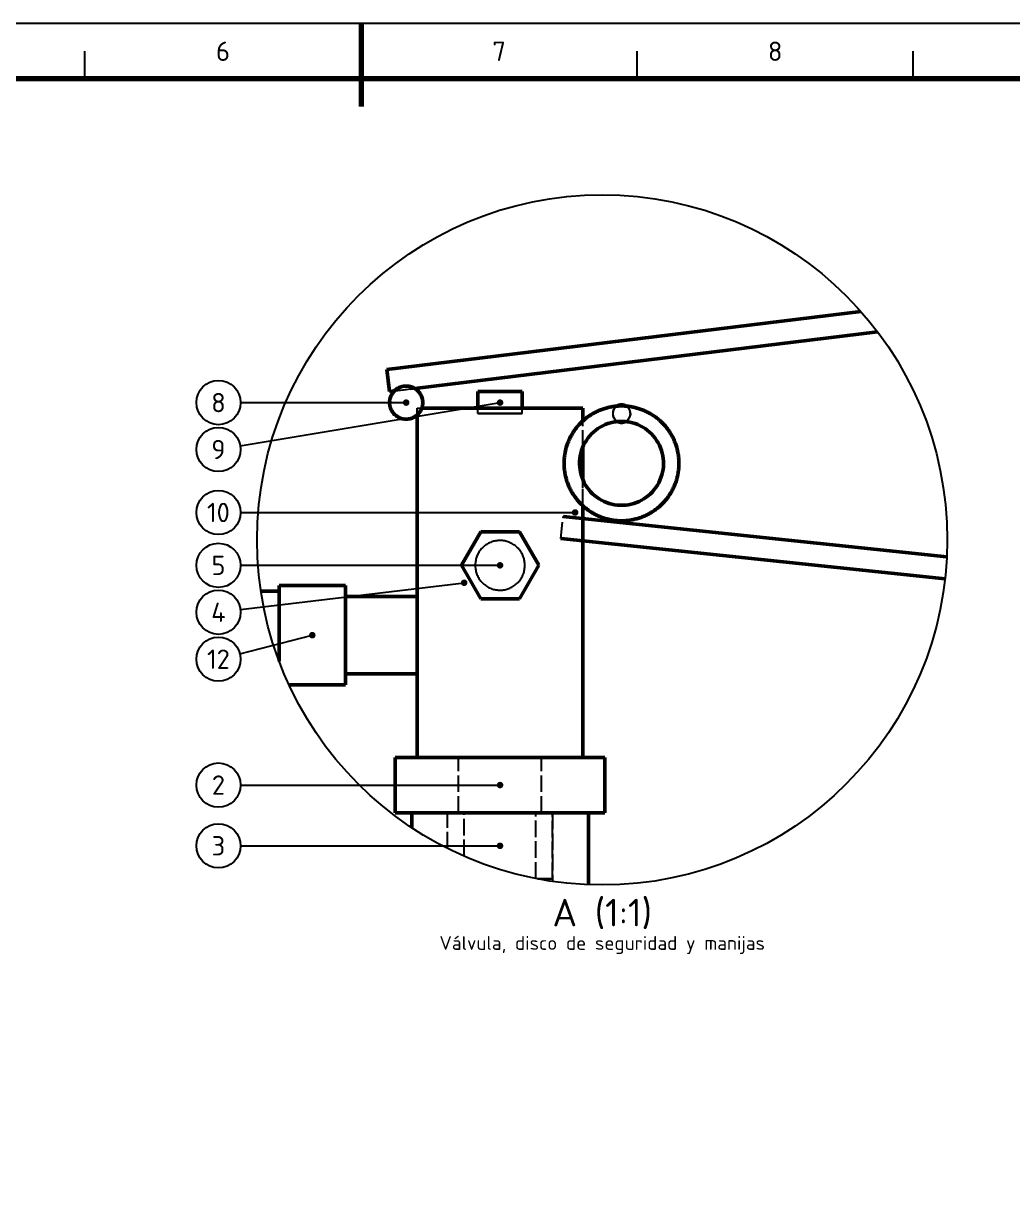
# Model space of a CAD drawing. Header units: millimetres. Extents: x 0 to 594, y 0 to 420.
# Drawn here: x 235.9 to 414.9, y 205.8 to 420 of the extents above; entities that cross this region are included whole.
import ezdxf
from ezdxf.enums import TextEntityAlignment as Align

# ---------------------------------------------------------------- set-up
doc = ezdxf.new("R2010")
doc.units = ezdxf.units.MM
doc.linetypes.add('ISO02-TRAZOS', pattern=[3.75, 3, -0.75])
for name, color, linetype, lineweight in [('01-VISIBLE', 7, 'CONTINUOUS', 50), ('02-OCULTA', 4, 'ISO02-TRAZOS', 25), ('06-TEXTO', 7, 'CONTINUOUS', 25), ('07-RECUADRO', 7, 'CONTINUOUS', 70), ('08-FINA', 5, 'CONTINUOUS', 25)]:
    doc.layers.add(name, color=color, linetype=linetype, lineweight=lineweight)
doc.styles.add('ISO3098', font='isocpeur.ttf')

msp = doc.modelspace()

# ---------------------------------------------------------------- hatches: boundary and pattern name
at = {"layer": '08-FINA'}
h = msp.add_hatch(color=7, dxfattribs=at)
h.dxf.hatch_style = 1
edge = h.paths.add_edge_path()
edge.add_arc((305.167, 351.366), 0.6, 0, 360)
h = msp.add_hatch(color=7, dxfattribs=at)
h.dxf.hatch_style = 1
edge = h.paths.add_edge_path()
edge.add_arc((322.167, 351.366), 0.6, 0, 360)
h = msp.add_hatch(color=7, dxfattribs=at)
h.dxf.hatch_style = 1
edge = h.paths.add_edge_path()
edge.add_arc((335.767, 331.466), 0.6, 0, 360)
h = msp.add_hatch(color=7, dxfattribs=at)
h.dxf.hatch_style = 1
edge = h.paths.add_edge_path()
edge.add_arc((322.167, 321.896), 0.6, 0, 360)
h = msp.add_hatch(color=7, dxfattribs=at)
h.dxf.hatch_style = 1
edge = h.paths.add_edge_path()
edge.add_arc((315.667, 318.733), 0.6, 0, 360)
h = msp.add_hatch(color=7, dxfattribs=at)
h.dxf.hatch_style = 1
edge = h.paths.add_edge_path()
edge.add_arc((288.167, 309.243), 0.6, 0, 360)
h = msp.add_hatch(color=7, dxfattribs=at)
h.dxf.hatch_style = 1
edge = h.paths.add_edge_path()
edge.add_arc((322.167, 282.1), 0.6, 0, 360)
h = msp.add_hatch(color=7, dxfattribs=at)
h.dxf.hatch_style = 1
edge = h.paths.add_edge_path()
edge.add_arc((322.167, 271.1), 0.6, 0, 360)

# ---------------------------------------------------------------- linework, layer by layer
at = {"layer": '01-VISIBLE'}
for points in [[(301.679, 357.336), (387.505, 367.874)], [(306.73, 353.926), (390.501, 364.212)], [(302.167, 353.366), (301.679, 357.336)], [(308.167, 351.366), (308.16, 351.566), (308.14, 351.766), (308.107, 351.964), (308.06, 352.159), (308.001, 352.35), (307.929, 352.537), (307.844, 352.719), (307.748, 352.895), (307.64, 353.064), (307.521, 353.225), (307.392, 353.378), (307.252, 353.523), (307.104, 353.657), (306.946, 353.781), (306.781, 353.895), (306.608, 353.997), (306.429, 354.087), (306.245, 354.166), (306.055, 354.231), (305.862, 354.284), (305.666, 354.324), (305.467, 354.351), (305.267, 354.364), (305.066, 354.364), (304.866, 354.351), (304.668, 354.324), (304.471, 354.284), (304.278, 354.231), (304.088, 354.166), (303.904, 354.087), (303.725, 353.997), (303.552, 353.895), (303.387, 353.781), (303.23, 353.657), (303.081, 353.523), (302.942, 353.378), (302.812, 353.225), (302.693, 353.064), (302.585, 352.895), (302.489, 352.719), (302.405, 352.537), (302.333, 352.35), (302.273, 352.159), (302.227, 351.964), (302.193, 351.766), (302.173, 351.566), (302.167, 351.366), (302.173, 351.166), (302.193, 350.966), (302.227, 350.769), (302.273, 350.574), (302.333, 350.382), (302.405, 350.195), (302.489, 350.013), (302.585, 349.837), (302.693, 349.668), (302.812, 349.507), (302.942, 349.354), (303.081, 349.21), (303.23, 349.075), (303.387, 348.951), (303.552, 348.837), (303.725, 348.735), (303.904, 348.645), (304.088, 348.567), (304.278, 348.501), (304.471, 348.448), (304.668, 348.408), (304.866, 348.381), (305.066, 348.368), (305.267, 348.368), (305.467, 348.381), (305.666, 348.408), (305.862, 348.448), (306.055, 348.501), (306.245, 348.567), (306.429, 348.645), (306.608, 348.735), (306.781, 348.837), (306.946, 348.951), (307.104, 349.075), (307.252, 349.21), (307.392, 349.354), (307.521, 349.507), (307.64, 349.668), (307.748, 349.837), (307.844, 350.013), (307.929, 350.195), (308.001, 350.382), (308.06, 350.574), (308.107, 350.769), (308.14, 350.966), (308.16, 351.166), (308.167, 351.366)], [(302.167, 353.366), (303.03, 353.472)], [(318.167, 353.366), (318.667, 353.366), (319.167, 353.366), (319.667, 353.366), (320.167, 353.366), (320.667, 353.366), (321.167, 353.366), (321.667, 353.366), (322.167, 353.366), (322.667, 353.366), (323.167, 353.366), (323.667, 353.366), (324.167, 353.366), (324.667, 353.366), (325.167, 353.366), (325.667, 353.366), (326.167, 353.366)], [(318.167, 350.366), (318.167, 353.366)], [(326.167, 350.366), (326.167, 353.366)], [(307.995, 350.366), (308.524, 350.366), (309.052, 350.366), (309.581, 350.366), (310.109, 350.366), (310.638, 350.366), (311.167, 350.366)], [(311.167, 350.366), (333.167, 350.366)], [(337.167, 350.366), (336.595, 350.366), (336.024, 350.366), (335.452, 350.366), (334.881, 350.366), (334.31, 350.366), (333.738, 350.366), (333.167, 350.366)], [(343.335, 350.733), (343.135, 350.715), (342.936, 350.693), (342.738, 350.667), (342.539, 350.638), (342.342, 350.605), (342.145, 350.568), (341.949, 350.527), (341.754, 350.482), (341.56, 350.434), (341.366, 350.382), (341.174, 350.326), (340.983, 350.267), (340.793, 350.204), (340.604, 350.137), (340.416, 350.066), (340.23, 349.992), (340.046, 349.915), (339.863, 349.834), (339.681, 349.749), (339.501, 349.661), (339.323, 349.569), (339.147, 349.475), (338.973, 349.376), (338.8, 349.275), (338.63, 349.17), (338.461, 349.061), (338.295, 348.95), (338.131, 348.835), (337.969, 348.717), (337.809, 348.596), (337.652, 348.473), (337.497, 348.346), (337.344, 348.216), (337.195, 348.083), (337.047, 347.947), (336.903, 347.809), (336.761, 347.668), (336.621, 347.524), (336.485, 347.377), (336.351, 347.228), (336.221, 347.076), (336.093, 346.922), (335.968, 346.765), (335.847, 346.606), (335.728, 346.445), (335.613, 346.281), (335.5, 346.115), (335.391, 345.947), (335.285, 345.777), (335.183, 345.605), (335.084, 345.432), (334.988, 345.256), (334.895, 345.078), (334.806, 344.899), (334.721, 344.718), (334.639, 344.535), (334.56, 344.351), (334.485, 344.165), (334.414, 343.978), (334.346, 343.789), (334.282, 343.6), (334.222, 343.409), (334.165, 343.217), (334.112, 343.024), (334.063, 342.83), (334.017, 342.635), (333.975, 342.439), (333.937, 342.242), (333.903, 342.045), (333.873, 341.847), (333.846, 341.649), (333.823, 341.45), (333.804, 341.25), (333.789, 341.051), (333.778, 340.851), (333.771, 340.651), (333.767, 340.45), (333.767, 340.25), (333.771, 340.05), (333.779, 339.85), (333.791, 339.65), (333.807, 339.45), (333.827, 339.251), (333.85, 339.052), (333.877, 338.854), (333.908, 338.656), (333.943, 338.459), (333.982, 338.262), (334.024, 338.066), (334.07, 337.872), (334.12, 337.678), (334.174, 337.485), (334.231, 337.293), (334.292, 337.102), (334.357, 336.913), (334.425, 336.724), (334.497, 336.538), (334.573, 336.352), (334.652, 336.168), (334.734, 335.986), (334.82, 335.805), (334.91, 335.626), (335.003, 335.448), (335.099, 335.273), (335.199, 335.099), (335.302, 334.928), (335.408, 334.758), (335.518, 334.59), (335.631, 334.425), (335.747, 334.262), (335.866, 334.101), (335.988, 333.942), (336.113, 333.786), (336.241, 333.632), (336.373, 333.481), (336.507, 333.332), (336.643, 333.186), (336.783, 333.042), (336.925, 332.901), (337.071, 332.763), (337.218, 332.628), (337.368, 332.496), (337.521, 332.366), (337.677, 332.24), (337.834, 332.116), (337.994, 331.996), (338.157, 331.879), (338.321, 331.764), (338.488, 331.653), (338.657, 331.546), (338.827, 331.441), (339, 331.34), (339.175, 331.242), (339.352, 331.148), (339.53, 331.057), (339.71, 330.969), (339.892, 330.885), (340.075, 330.805), (340.26, 330.728), (340.446, 330.654), (340.634, 330.585), (340.823, 330.518), (341.013, 330.456), (341.205, 330.397), (341.397, 330.342), (341.591, 330.29), (341.785, 330.242), (341.98, 330.199), (342.177, 330.158), (342.373, 330.122), (342.571, 330.089), (342.769, 330.06), (342.968, 330.035), (343.167, 330.014), (343.366, 329.997), (343.566, 329.983), (343.766, 329.974), (343.966, 329.968), (344.167, 329.966), (344.367, 329.968), (344.567, 329.974), (344.767, 329.983), (344.967, 329.997), (345.166, 330.014), (345.365, 330.035), (345.564, 330.06), (345.762, 330.089), (345.96, 330.122), (346.157, 330.158), (346.353, 330.199), (346.548, 330.242), (346.743, 330.29), (346.936, 330.342), (347.129, 330.397), (347.32, 330.456), (347.51, 330.518), (347.699, 330.585), (347.887, 330.654), (348.073, 330.728), (348.258, 330.805), (348.442, 330.885), (348.623, 330.969), (348.803, 331.057), (348.982, 331.148), (349.158, 331.242), (349.333, 331.34), (349.506, 331.441), (349.677, 331.546), (349.846, 331.653), (350.012, 331.764), (350.177, 331.879), (350.339, 331.996), (350.499, 332.116), (350.657, 332.24), (350.812, 332.366), (350.965, 332.496), (351.115, 332.628), (351.263, 332.763), (351.408, 332.901), (351.55, 333.042), (351.69, 333.186), (351.827, 333.332), (351.961, 333.481), (352.092, 333.632), (352.22, 333.786), (352.345, 333.942), (352.467, 334.101), (352.587, 334.262), (352.703, 334.425), (352.815, 334.59), (352.925, 334.758), (353.031, 334.928), (353.134, 335.099), (353.234, 335.273), (353.331, 335.448), (353.424, 335.626), (353.513, 335.805), (353.599, 335.986), (353.682, 336.168), (353.761, 336.352), (353.836, 336.538), (353.908, 336.724), (353.977, 336.913), (354.041, 337.102), (354.102, 337.293), (354.16, 337.485), (354.213, 337.678), (354.263, 337.872), (354.309, 338.066), (354.352, 338.262), (354.39, 338.459), (354.425, 338.656), (354.456, 338.854), (354.483, 339.052), (354.507, 339.251), (354.526, 339.45), (354.542, 339.65), (354.554, 339.85), (354.562, 340.05), (354.566, 340.25), (354.566, 340.45), (354.563, 340.651), (354.555, 340.851), (354.544, 341.051), (354.529, 341.25), (354.51, 341.45), (354.487, 341.649), (354.461, 341.847), (354.43, 342.045), (354.396, 342.242), (354.358, 342.439), (354.316, 342.635), (354.271, 342.83), (354.221, 343.024), (354.168, 343.217), (354.112, 343.409), (354.051, 343.6), (353.987, 343.789), (353.919, 343.978), (353.848, 344.165), (353.773, 344.351), (353.695, 344.535), (353.613, 344.718), (353.527, 344.899), (353.438, 345.078), (353.346, 345.256), (353.25, 345.432), (353.151, 345.605), (353.048, 345.777), (352.942, 345.947), (352.833, 346.115), (352.721, 346.281), (352.605, 346.445), (352.487, 346.606), (352.365, 346.765), (352.24, 346.922), (352.113, 347.076), (351.982, 347.228), (351.848, 347.377), (351.712, 347.524), (351.573, 347.668), (351.431, 347.809), (351.286, 347.947), (351.139, 348.083), (350.989, 348.216), (350.837, 348.346), (350.682, 348.473), (350.524, 348.596), (350.365, 348.717), (350.203, 348.835), (350.039, 348.95), (349.872, 349.061), (349.704, 349.17), (349.533, 349.275), (349.361, 349.376), (349.186, 349.475), (349.01, 349.569), (348.832, 349.661), (348.652, 349.749), (348.471, 349.834), (348.288, 349.915), (348.103, 349.992), (347.917, 350.066), (347.729, 350.137), (347.541, 350.204), (347.351, 350.267), (347.159, 350.326), (346.967, 350.382), (346.774, 350.434), (346.579, 350.482), (346.384, 350.527), (346.188, 350.568), (345.991, 350.605), (345.794, 350.638), (345.596, 350.667), (345.397, 350.693), (345.198, 350.715), (344.999, 350.733)], [(337.167, 348.058), (337.167, 350.366)], [(344.167, 350.966), (344.094, 350.964), (344.021, 350.959), (343.949, 350.951), (343.877, 350.94), (343.805, 350.925), (343.735, 350.907), (343.665, 350.885), (343.596, 350.861), (343.529, 350.833), (343.463, 350.803), (343.398, 350.769), (343.335, 350.733)], [(344.167, 350.766), (344.097, 350.766), (344.028, 350.765), (343.958, 350.764), (343.889, 350.762), (343.82, 350.76), (343.75, 350.758), (343.681, 350.755), (343.612, 350.751), (343.542, 350.747), (343.473, 350.743), (343.404, 350.738), (343.335, 350.733)], [(344.999, 350.733), (344.936, 350.769), (344.871, 350.803), (344.805, 350.833), (344.737, 350.861), (344.668, 350.885), (344.599, 350.907), (344.528, 350.925), (344.457, 350.94), (344.385, 350.951), (344.312, 350.959), (344.24, 350.964), (344.167, 350.966)], [(344.999, 350.733), (344.929, 350.738), (344.86, 350.743), (344.791, 350.747), (344.722, 350.751), (344.652, 350.755), (344.583, 350.758), (344.514, 350.76), (344.444, 350.762), (344.375, 350.764), (344.305, 350.765), (344.236, 350.766), (344.167, 350.766)], [(307.167, 287.1), (307.167, 349.13)], [(344.167, 347.966), (344.669, 347.949), (345.169, 347.9), (345.665, 347.817), (346.154, 347.702), (346.634, 347.554), (347.104, 347.376), (347.561, 347.166), (348.003, 346.927), (348.428, 346.659), (348.835, 346.364), (349.221, 346.042), (349.585, 345.696), (349.925, 345.326), (350.24, 344.934), (350.529, 344.523), (350.79, 344.093), (351.022, 343.647), (351.224, 343.187), (351.395, 342.715), (351.534, 342.232), (351.641, 341.741), (351.716, 341.244), (351.757, 340.743), (351.766, 340.24), (351.741, 339.739), (351.683, 339.239), (351.592, 338.745), (351.468, 338.258), (351.313, 337.78), (351.127, 337.313), (350.91, 336.86), (350.663, 336.422), (350.388, 336.001), (350.086, 335.6), (349.758, 335.219), (349.406, 334.86), (349.03, 334.526), (348.634, 334.218), (348.218, 333.936), (347.784, 333.682), (347.334, 333.458), (346.871, 333.263), (346.395, 333.1), (345.91, 332.969), (345.418, 332.87), (344.919, 332.803), (344.418, 332.77), (343.915, 332.77), (343.414, 332.803), (342.916, 332.87), (342.423, 332.969), (341.938, 333.1), (341.463, 333.263), (340.999, 333.458), (340.549, 333.682), (340.116, 333.936), (339.699, 334.218), (339.303, 334.526), (338.928, 334.86), (338.575, 335.219), (338.247, 335.6), (337.945, 336.001), (337.67, 336.422), (337.424, 336.86), (337.207, 337.313), (337.02, 337.78), (336.865, 338.258), (336.742, 338.745), (336.651, 339.239), (336.593, 339.739), (336.568, 340.24), (336.576, 340.743), (336.618, 341.244), (336.692, 341.741), (336.799, 342.232), (336.939, 342.715), (337.11, 343.187), (337.312, 343.647), (337.543, 344.093), (337.804, 344.523), (338.093, 344.934), (338.408, 345.326), (338.748, 345.696), (339.112, 346.042), (339.499, 346.364), (339.905, 346.659), (340.33, 346.927), (340.772, 347.166), (341.229, 347.376), (341.699, 347.554), (342.179, 347.702), (342.669, 347.817), (343.164, 347.9), (343.664, 347.949), (344.167, 347.966)], [(344.167, 347.966), (344.107, 347.966), (344.048, 347.965), (343.989, 347.964), (343.929, 347.962), (343.87, 347.96), (343.811, 347.958), (343.752, 347.955), (343.692, 347.951), (343.633, 347.947), (343.574, 347.943), (343.515, 347.938), (343.456, 347.933)], [(343.456, 347.933), (343.568, 347.882), (343.683, 347.841), (343.802, 347.808), (343.922, 347.785), (344.044, 347.771), (344.167, 347.766), (344.289, 347.771), (344.411, 347.785), (344.532, 347.808), (344.65, 347.841), (344.766, 347.882), (344.878, 347.933)], [(344.878, 347.933), (344.819, 347.938), (344.759, 347.943), (344.7, 347.947), (344.641, 347.951), (344.582, 347.955), (344.523, 347.958), (344.463, 347.96), (344.404, 347.962), (344.345, 347.964), (344.285, 347.965), (344.226, 347.966), (344.167, 347.966)], [(337.167, 337.406), (337.167, 343.326)], [(337.167, 287.1), (337.167, 332.675)], [(333.607, 330.721), (403.09, 323.418)], [(318.667, 327.958), (315.167, 321.896)], [(325.667, 327.958), (318.667, 327.958)], [(329.167, 321.896), (325.667, 327.958)], [(333.189, 326.743), (402.761, 319.431)], [(315.167, 321.896), (318.667, 315.834)], [(325.667, 315.834), (329.167, 321.896)], [(282.167, 317.243), (278.857, 317.243)], [(282.167, 304.512), (282.167, 304.743), (282.167, 305.243), (282.167, 305.743), (282.167, 306.243), (282.167, 306.743), (282.167, 307.243), (282.167, 307.743), (282.167, 308.243), (282.167, 308.743), (282.167, 309.243), (282.167, 309.743), (282.167, 310.243), (282.167, 310.743), (282.167, 311.243), (282.167, 311.743), (282.167, 312.243), (282.167, 312.743), (282.167, 313.243), (282.167, 313.743), (282.167, 314.243), (282.167, 314.743), (282.167, 315.243), (282.167, 315.743), (282.167, 316.243), (282.167, 316.743), (282.167, 317.243), (282.167, 317.743), (282.167, 318.243)], [(294.167, 318.243), (282.167, 318.243)], [(294.167, 300.243), (294.167, 300.743), (294.167, 301.243), (294.167, 301.743), (294.167, 302.243), (294.167, 302.743), (294.167, 303.243), (294.167, 303.743), (294.167, 304.243), (294.167, 304.743), (294.167, 305.243), (294.167, 305.743), (294.167, 306.243), (294.167, 306.743), (294.167, 307.243), (294.167, 307.743), (294.167, 308.243), (294.167, 308.743), (294.167, 309.243), (294.167, 309.743), (294.167, 310.243), (294.167, 310.743), (294.167, 311.243), (294.167, 311.743), (294.167, 312.243), (294.167, 312.743), (294.167, 313.243), (294.167, 313.743), (294.167, 314.243), (294.167, 314.743), (294.167, 315.243), (294.167, 315.743), (294.167, 316.243), (294.167, 316.743), (294.167, 317.243), (294.167, 317.743), (294.167, 318.243)], [(307.167, 316.243), (294.167, 316.243)], [(318.667, 315.834), (325.667, 315.834)], [(307.167, 302.243), (294.167, 302.243)], [(294.167, 300.243), (283.954, 300.243)], [(303.167, 287.1), (303.667, 287.1), (304.167, 287.1), (304.667, 287.1), (305.167, 287.1), (305.667, 287.1), (306.167, 287.1), (306.667, 287.1), (307.167, 287.1), (307.667, 287.1), (308.167, 287.1), (308.667, 287.1), (309.167, 287.1), (309.667, 287.1), (310.167, 287.1), (310.667, 287.1), (311.167, 287.1), (311.667, 287.1), (312.167, 287.1), (312.667, 287.1), (313.167, 287.1), (313.667, 287.1), (314.167, 287.1), (314.667, 287.1), (315.167, 287.1), (315.667, 287.1), (316.167, 287.1), (316.667, 287.1), (317.167, 287.1), (317.667, 287.1), (318.167, 287.1), (318.667, 287.1), (319.167, 287.1), (319.667, 287.1), (320.167, 287.1), (320.667, 287.1), (321.167, 287.1), (321.667, 287.1), (322.167, 287.1), (322.667, 287.1), (323.167, 287.1), (323.667, 287.1), (324.167, 287.1), (324.667, 287.1), (325.167, 287.1), (325.667, 287.1), (326.167, 287.1), (326.667, 287.1), (327.167, 287.1), (327.667, 287.1), (328.167, 287.1), (328.667, 287.1), (329.167, 287.1), (329.667, 287.1), (330.167, 287.1), (330.667, 287.1), (331.167, 287.1), (331.667, 287.1), (332.167, 287.1), (332.667, 287.1), (333.167, 287.1), (333.667, 287.1), (334.167, 287.1), (334.667, 287.1), (335.167, 287.1), (335.667, 287.1), (336.167, 287.1), (336.667, 287.1), (337.167, 287.1), (337.667, 287.1), (338.167, 287.1), (338.667, 287.1), (339.167, 287.1), (339.667, 287.1), (340.167, 287.1), (340.667, 287.1), (341.167, 287.1)], [(303.167, 277.1), (303.167, 287.1)], [(341.167, 277.1), (341.167, 287.1)], [(303.167, 277.1), (303.667, 277.1), (304.167, 277.1), (304.667, 277.1), (305.167, 277.1), (305.667, 277.1), (306.167, 277.1), (306.667, 277.1), (307.167, 277.1), (307.667, 277.1), (308.167, 277.1), (308.667, 277.1), (309.167, 277.1), (309.667, 277.1), (310.167, 277.1), (310.667, 277.1), (311.167, 277.1), (311.667, 277.1), (312.167, 277.1), (312.667, 277.1), (313.167, 277.1), (313.667, 277.1), (314.167, 277.1), (314.667, 277.1), (315.167, 277.1), (315.667, 277.1), (316.167, 277.1), (316.667, 277.1), (317.167, 277.1), (317.667, 277.1), (318.167, 277.1), (318.667, 277.1), (319.167, 277.1), (319.667, 277.1), (320.167, 277.1), (320.667, 277.1), (321.167, 277.1), (321.667, 277.1), (322.167, 277.1), (322.667, 277.1), (323.167, 277.1), (323.667, 277.1), (324.167, 277.1), (324.667, 277.1), (325.167, 277.1), (325.667, 277.1), (326.167, 277.1), (326.667, 277.1), (327.167, 277.1), (327.667, 277.1), (328.167, 277.1), (328.667, 277.1), (329.167, 277.1), (329.667, 277.1), (330.167, 277.1), (330.667, 277.1), (331.167, 277.1), (331.667, 277.1), (332.167, 277.1), (332.667, 277.1), (333.167, 277.1), (333.667, 277.1), (334.167, 277.1), (334.667, 277.1), (335.167, 277.1), (335.667, 277.1), (336.167, 277.1), (336.667, 277.1), (337.167, 277.1), (337.667, 277.1), (338.167, 277.1), (338.667, 277.1), (339.167, 277.1), (339.667, 277.1), (340.167, 277.1), (340.667, 277.1), (341.167, 277.1)], [(306.167, 274.388), (306.167, 277.1)], [(338.167, 264.054), (338.167, 277.1)]]:
    msp.add_lwpolyline(points, dxfattribs=at)
at = {"layer": '02-OCULTA'}
for points in [[(301.679, 357.336), (387.505, 367.874)], [(302.167, 353.366), (390.501, 364.212)], [(302.167, 353.366), (301.679, 357.336)], [(308.167, 351.366), (308.16, 351.566), (308.14, 351.766), (308.107, 351.964), (308.06, 352.159), (308.001, 352.35), (307.929, 352.537), (307.844, 352.719), (307.748, 352.895), (307.64, 353.064), (307.521, 353.225), (307.392, 353.378), (307.252, 353.523), (307.104, 353.657), (306.946, 353.781), (306.781, 353.895), (306.608, 353.997), (306.429, 354.087), (306.245, 354.166), (306.055, 354.231), (305.862, 354.284), (305.666, 354.324), (305.467, 354.351), (305.267, 354.364), (305.066, 354.364), (304.866, 354.351), (304.668, 354.324), (304.471, 354.284), (304.278, 354.231), (304.088, 354.166), (303.904, 354.087), (303.725, 353.997), (303.552, 353.895), (303.387, 353.781), (303.23, 353.657), (303.081, 353.523), (302.942, 353.378), (302.812, 353.225), (302.693, 353.064), (302.585, 352.895), (302.489, 352.719), (302.405, 352.537), (302.333, 352.35), (302.273, 352.159), (302.227, 351.964), (302.193, 351.766), (302.173, 351.566), (302.167, 351.366), (302.173, 351.166), (302.193, 350.966), (302.227, 350.769), (302.273, 350.574), (302.333, 350.382), (302.405, 350.195), (302.489, 350.013), (302.585, 349.837), (302.693, 349.668), (302.812, 349.507), (302.942, 349.354), (303.081, 349.21), (303.23, 349.075), (303.387, 348.951), (303.552, 348.837), (303.725, 348.735), (303.904, 348.645), (304.088, 348.567), (304.278, 348.501), (304.471, 348.448), (304.668, 348.408), (304.866, 348.381), (305.066, 348.368), (305.267, 348.368), (305.467, 348.381), (305.666, 348.408), (305.862, 348.448), (306.055, 348.501), (306.245, 348.567), (306.429, 348.645), (306.608, 348.735), (306.781, 348.837), (306.946, 348.951), (307.104, 349.075), (307.252, 349.21), (307.392, 349.354), (307.521, 349.507), (307.64, 349.668), (307.748, 349.837), (307.844, 350.013), (307.929, 350.195), (308.001, 350.382), (308.06, 350.574), (308.107, 350.769), (308.14, 350.966), (308.16, 351.166), (308.167, 351.366)], [(303.03, 353.472), (306.73, 353.926)], [(326.167, 353.366), (325.667, 353.366), (325.167, 353.366), (324.667, 353.366), (324.167, 353.366), (323.667, 353.366), (323.167, 353.366), (322.667, 353.366), (322.167, 353.366), (321.667, 353.366), (321.167, 353.366), (320.667, 353.366), (320.167, 353.366), (319.667, 353.366), (319.167, 353.366), (318.667, 353.366), (318.167, 353.366)], [(307.167, 349.13), (307.167, 350.366)], [(307.167, 287.1), (307.167, 350.366)], [(307.167, 350.366), (307.305, 350.366), (307.443, 350.366), (307.581, 350.366), (307.719, 350.366), (307.857, 350.366), (307.995, 350.366)], [(307.167, 350.366), (307.667, 350.366), (308.167, 350.366), (308.667, 350.366), (309.167, 350.366), (309.667, 350.366), (310.167, 350.366), (310.667, 350.366), (311.167, 350.366)], [(311.167, 350.366), (333.167, 350.366)], [(318.167, 349.366), (318.167, 350.366)], [(326.167, 349.366), (325.667, 349.366), (325.167, 349.366), (324.667, 349.366), (324.167, 349.366), (323.667, 349.366), (323.167, 349.366), (322.667, 349.366), (322.167, 349.366), (321.667, 349.366), (321.167, 349.366), (320.667, 349.366), (320.167, 349.366), (319.667, 349.366), (319.167, 349.366), (318.667, 349.366), (318.167, 349.366)], [(318.167, 349.366), (318.667, 349.366), (319.167, 349.366), (319.667, 349.366), (320.167, 349.366), (320.667, 349.366), (321.167, 349.366), (321.667, 349.366), (322.167, 349.366), (322.667, 349.366), (323.167, 349.366), (323.667, 349.366), (324.167, 349.366), (324.667, 349.366), (325.167, 349.366), (325.667, 349.366), (326.167, 349.366)], [(326.167, 349.366), (326.167, 350.366)], [(337.167, 350.366), (336.667, 350.366), (336.167, 350.366), (335.667, 350.366), (335.167, 350.366), (334.667, 350.366), (334.167, 350.366), (333.667, 350.366), (333.167, 350.366)], [(337.167, 287.1), (337.167, 350.366)], [(345.767, 349.366), (345.754, 349.567), (345.716, 349.764), (345.654, 349.955), (345.569, 350.137), (345.461, 350.307), (345.333, 350.461), (345.187, 350.599), (345.024, 350.717), (344.848, 350.814), (344.661, 350.888), (344.466, 350.938), (344.267, 350.963), (344.066, 350.963), (343.867, 350.938), (343.672, 350.888), (343.485, 350.814), (343.309, 350.717), (343.147, 350.599), (343, 350.461), (342.872, 350.307), (342.765, 350.137), (342.679, 349.955), (342.617, 349.764), (342.579, 349.567), (342.567, 349.366), (342.579, 349.166), (342.617, 348.968), (342.679, 348.777), (342.765, 348.595), (342.872, 348.426), (343, 348.271), (343.147, 348.133), (343.309, 348.015), (343.485, 347.918), (343.672, 347.844), (343.867, 347.794), (344.066, 347.769), (344.267, 347.769), (344.466, 347.794), (344.661, 347.844), (344.848, 347.918), (345.024, 348.015), (345.187, 348.133), (345.333, 348.271), (345.461, 348.426), (345.569, 348.595), (345.654, 348.777), (345.716, 348.968), (345.754, 349.166), (345.767, 349.366)], [(343.335, 350.733), (342.911, 350.357), (342.644, 349.858), (342.568, 349.297), (342.692, 348.745), (343.001, 348.27), (343.456, 347.933)], [(344.999, 350.733), (345.423, 350.357), (345.689, 349.858), (345.765, 349.297), (345.641, 348.745), (345.332, 348.27), (344.878, 347.933)], [(337.167, 343.326), (337.167, 348.058)], [(337.167, 332.675), (337.167, 337.406)], [(333.189, 326.743), (333.607, 330.721)], [(333.189, 326.743), (333.607, 330.721)], [(333.607, 330.721), (403.09, 323.418)], [(318.667, 327.958), (315.167, 321.896)], [(325.667, 327.958), (318.667, 327.958)], [(329.167, 321.896), (325.667, 327.958)], [(326.667, 321.896), (326.662, 322.097), (326.649, 322.297), (326.627, 322.496), (326.595, 322.694), (326.555, 322.891), (326.507, 323.085), (326.45, 323.277), (326.384, 323.467), (326.31, 323.653), (326.227, 323.836), (326.137, 324.015), (326.038, 324.19), (325.932, 324.36), (325.819, 324.525), (325.698, 324.685), (325.571, 324.84), (325.436, 324.988), (325.295, 325.131), (325.148, 325.267), (324.995, 325.397), (324.836, 325.519), (324.672, 325.634), (324.503, 325.742), (324.329, 325.843), (324.151, 325.935), (323.969, 326.019), (323.784, 326.096), (323.595, 326.163), (323.404, 326.223), (323.21, 326.274), (323.014, 326.316), (322.816, 326.349), (322.617, 326.374), (322.417, 326.389), (322.217, 326.396), (322.016, 326.394), (321.816, 326.383), (321.617, 326.362), (321.418, 326.334), (321.221, 326.296), (321.026, 326.249), (320.833, 326.194), (320.643, 326.131), (320.456, 326.058), (320.272, 325.978), (320.093, 325.89), (319.917, 325.793), (319.745, 325.689), (319.579, 325.578), (319.417, 325.459), (319.261, 325.333), (319.111, 325.2), (318.967, 325.06), (318.829, 324.915), (318.698, 324.763), (318.574, 324.606), (318.457, 324.443), (318.347, 324.275), (318.245, 324.103), (318.15, 323.926), (318.064, 323.745), (317.986, 323.56), (317.916, 323.372), (317.854, 323.182), (317.801, 322.988), (317.757, 322.793), (317.721, 322.595), (317.695, 322.397), (317.677, 322.197), (317.668, 321.996), (317.668, 321.796), (317.677, 321.596), (317.695, 321.396), (317.721, 321.197), (317.757, 321), (317.801, 320.804), (317.854, 320.611), (317.916, 320.42), (317.986, 320.232), (318.064, 320.048), (318.15, 319.867), (318.245, 319.69), (318.347, 319.517), (318.457, 319.349), (318.574, 319.187), (318.698, 319.029), (318.829, 318.878), (318.967, 318.732), (319.111, 318.593), (319.261, 318.46), (319.417, 318.334), (319.579, 318.215), (319.745, 318.103), (319.917, 317.999), (320.093, 317.903), (320.272, 317.814), (320.456, 317.734), (320.643, 317.662), (320.833, 317.598), (321.026, 317.543), (321.221, 317.497), (321.418, 317.459), (321.617, 317.43), (321.816, 317.41), (322.016, 317.399), (322.217, 317.397), (322.417, 317.403), (322.617, 317.419), (322.816, 317.443), (323.014, 317.477), (323.21, 317.519), (323.404, 317.57), (323.595, 317.629), (323.784, 317.697), (323.969, 317.773), (324.151, 317.858), (324.329, 317.95), (324.503, 318.05), (324.672, 318.158), (324.836, 318.273), (324.995, 318.396), (325.148, 318.525), (325.295, 318.662), (325.436, 318.804), (325.571, 318.953), (325.698, 319.107), (325.819, 319.267), (325.932, 319.433), (326.038, 319.603), (326.137, 319.778), (326.227, 319.957), (326.31, 320.139), (326.384, 320.326), (326.45, 320.515), (326.507, 320.707), (326.555, 320.902), (326.595, 321.098), (326.627, 321.296), (326.649, 321.496), (326.662, 321.696), (326.667, 321.896)], [(326.667, 321.896), (326.662, 322.097), (326.649, 322.297), (326.627, 322.496), (326.595, 322.694), (326.555, 322.891), (326.507, 323.085), (326.45, 323.277), (326.384, 323.467), (326.31, 323.653), (326.227, 323.836), (326.137, 324.015), (326.038, 324.19), (325.932, 324.36), (325.819, 324.525), (325.698, 324.685), (325.571, 324.84), (325.436, 324.988), (325.295, 325.131), (325.148, 325.267), (324.995, 325.397), (324.836, 325.519), (324.672, 325.634), (324.503, 325.742), (324.329, 325.843), (324.151, 325.935), (323.969, 326.019), (323.784, 326.096), (323.595, 326.163), (323.404, 326.223), (323.21, 326.274), (323.014, 326.316), (322.816, 326.349), (322.617, 326.374), (322.417, 326.389), (322.217, 326.396), (322.016, 326.394), (321.816, 326.383), (321.617, 326.362), (321.418, 326.334), (321.221, 326.296), (321.026, 326.249), (320.833, 326.194), (320.643, 326.131), (320.456, 326.058), (320.272, 325.978), (320.093, 325.89), (319.917, 325.793), (319.745, 325.689), (319.579, 325.578), (319.417, 325.459), (319.261, 325.333), (319.111, 325.2), (318.967, 325.06), (318.829, 324.915), (318.698, 324.763), (318.574, 324.606), (318.457, 324.443), (318.347, 324.275), (318.245, 324.103), (318.15, 323.926), (318.064, 323.745), (317.986, 323.56), (317.916, 323.372), (317.854, 323.182), (317.801, 322.988), (317.757, 322.793), (317.721, 322.595), (317.695, 322.397), (317.677, 322.197), (317.668, 321.996), (317.668, 321.796), (317.677, 321.596), (317.695, 321.396), (317.721, 321.197), (317.757, 321), (317.801, 320.804), (317.854, 320.611), (317.916, 320.42), (317.986, 320.232), (318.064, 320.048), (318.15, 319.867), (318.245, 319.69), (318.347, 319.517), (318.457, 319.349), (318.574, 319.187), (318.698, 319.029), (318.829, 318.878), (318.967, 318.732), (319.111, 318.593), (319.261, 318.46), (319.417, 318.334), (319.579, 318.215), (319.745, 318.103), (319.917, 317.999), (320.093, 317.903), (320.272, 317.814), (320.456, 317.734), (320.643, 317.662), (320.833, 317.598), (321.026, 317.543), (321.221, 317.497), (321.418, 317.459), (321.617, 317.43), (321.816, 317.41), (322.016, 317.399), (322.217, 317.397), (322.417, 317.403), (322.617, 317.419), (322.816, 317.443), (323.014, 317.477), (323.21, 317.519), (323.404, 317.57), (323.595, 317.629), (323.784, 317.697), (323.969, 317.773), (324.151, 317.858), (324.329, 317.95), (324.503, 318.05), (324.672, 318.158), (324.836, 318.273), (324.995, 318.396), (325.148, 318.525), (325.295, 318.662), (325.436, 318.804), (325.571, 318.953), (325.698, 319.107), (325.819, 319.267), (325.932, 319.433), (326.038, 319.603), (326.137, 319.778), (326.227, 319.957), (326.31, 320.139), (326.384, 320.326), (326.45, 320.515), (326.507, 320.707), (326.555, 320.902), (326.595, 321.098), (326.627, 321.296), (326.649, 321.496), (326.662, 321.696), (326.667, 321.896)], [(333.189, 326.743), (402.761, 319.431)], [(315.167, 321.896), (318.667, 315.834)], [(325.667, 315.834), (329.167, 321.896)], [(282.167, 318.243), (282.167, 317.743), (282.167, 317.243), (282.167, 316.743), (282.167, 316.243), (282.167, 315.743), (282.167, 315.243), (282.167, 314.743), (282.167, 314.243), (282.167, 313.743), (282.167, 313.243), (282.167, 312.743), (282.167, 312.243), (282.167, 311.743), (282.167, 311.243), (282.167, 310.743), (282.167, 310.243), (282.167, 309.743), (282.167, 309.243), (282.167, 308.743), (282.167, 308.243), (282.167, 307.743), (282.167, 307.243), (282.167, 306.743), (282.167, 306.243), (282.167, 305.743), (282.167, 305.243), (282.167, 304.743), (282.167, 304.512)], [(282.167, 304.512), (282.167, 304.743), (282.167, 305.243), (282.167, 305.743), (282.167, 306.243), (282.167, 306.743), (282.167, 307.243), (282.167, 307.743), (282.167, 308.243), (282.167, 308.743), (282.167, 309.243), (282.167, 309.743), (282.167, 310.243), (282.167, 310.743), (282.167, 311.243), (282.167, 311.743), (282.167, 312.243), (282.167, 312.743), (282.167, 313.243), (282.167, 313.743), (282.167, 314.243), (282.167, 314.743), (282.167, 315.243), (282.167, 315.743), (282.167, 316.243), (282.167, 316.743), (282.167, 317.243)], [(282.167, 317.243), (282.167, 316.743), (282.167, 316.243), (282.167, 315.743), (282.167, 315.243), (282.167, 314.743), (282.167, 314.243), (282.167, 313.743), (282.167, 313.243), (282.167, 312.743), (282.167, 312.243), (282.167, 311.743), (282.167, 311.243), (282.167, 310.743), (282.167, 310.243), (282.167, 309.743), (282.167, 309.243), (282.167, 308.743), (282.167, 308.243), (282.167, 307.743), (282.167, 307.243), (282.167, 306.743), (282.167, 306.243), (282.167, 305.743), (282.167, 305.243), (282.167, 304.743), (282.167, 304.512)], [(294.167, 318.243), (294.167, 317.743), (294.167, 317.243), (294.167, 316.743), (294.167, 316.243), (294.167, 315.743), (294.167, 315.243), (294.167, 314.743), (294.167, 314.243), (294.167, 313.743), (294.167, 313.243), (294.167, 312.743), (294.167, 312.243), (294.167, 311.743), (294.167, 311.243), (294.167, 310.743), (294.167, 310.243), (294.167, 309.743), (294.167, 309.243), (294.167, 308.743), (294.167, 308.243), (294.167, 307.743), (294.167, 307.243), (294.167, 306.743), (294.167, 306.243), (294.167, 305.743), (294.167, 305.243), (294.167, 304.743), (294.167, 304.243), (294.167, 303.743), (294.167, 303.243), (294.167, 302.743), (294.167, 302.243), (294.167, 301.743), (294.167, 301.243), (294.167, 300.743), (294.167, 300.243)], [(294.167, 302.243), (294.167, 302.743), (294.167, 303.243), (294.167, 303.743), (294.167, 304.243), (294.167, 304.743), (294.167, 305.243), (294.167, 305.743), (294.167, 306.243), (294.167, 306.743), (294.167, 307.243), (294.167, 307.743), (294.167, 308.243), (294.167, 308.743), (294.167, 309.243), (294.167, 309.743), (294.167, 310.243), (294.167, 310.743), (294.167, 311.243), (294.167, 311.743), (294.167, 312.243), (294.167, 312.743), (294.167, 313.243), (294.167, 313.743), (294.167, 314.243), (294.167, 314.743), (294.167, 315.243), (294.167, 315.743), (294.167, 316.243)], [(294.167, 316.243), (294.167, 315.743), (294.167, 315.243), (294.167, 314.743), (294.167, 314.243), (294.167, 313.743), (294.167, 313.243), (294.167, 312.743), (294.167, 312.243), (294.167, 311.743), (294.167, 311.243), (294.167, 310.743), (294.167, 310.243), (294.167, 309.743), (294.167, 309.243), (294.167, 308.743), (294.167, 308.243), (294.167, 307.743), (294.167, 307.243), (294.167, 306.743), (294.167, 306.243), (294.167, 305.743), (294.167, 305.243), (294.167, 304.743), (294.167, 304.243), (294.167, 303.743), (294.167, 303.243), (294.167, 302.743), (294.167, 302.243)], [(307.167, 302.243), (307.167, 302.743), (307.167, 303.243), (307.167, 303.743), (307.167, 304.243), (307.167, 304.743), (307.167, 305.243), (307.167, 305.743), (307.167, 306.243), (307.167, 306.743), (307.167, 307.243), (307.167, 307.743), (307.167, 308.243), (307.167, 308.743), (307.167, 309.243), (307.167, 309.743), (307.167, 310.243), (307.167, 310.743), (307.167, 311.243), (307.167, 311.743), (307.167, 312.243), (307.167, 312.743), (307.167, 313.243), (307.167, 313.743), (307.167, 314.243), (307.167, 314.743), (307.167, 315.243), (307.167, 315.743), (307.167, 316.243)], [(307.167, 316.243), (307.167, 315.743), (307.167, 315.243), (307.167, 314.743), (307.167, 314.243), (307.167, 313.743), (307.167, 313.243), (307.167, 312.743), (307.167, 312.243), (307.167, 311.743), (307.167, 311.243), (307.167, 310.743), (307.167, 310.243), (307.167, 309.743), (307.167, 309.243), (307.167, 308.743), (307.167, 308.243), (307.167, 307.743), (307.167, 307.243), (307.167, 306.743), (307.167, 306.243), (307.167, 305.743), (307.167, 305.243), (307.167, 304.743), (307.167, 304.243), (307.167, 303.743), (307.167, 303.243), (307.167, 302.743), (307.167, 302.243)], [(318.667, 315.834), (325.667, 315.834)], [(341.167, 287.1), (340.667, 287.1), (340.167, 287.1), (339.667, 287.1), (339.167, 287.1), (338.667, 287.1), (338.167, 287.1), (337.667, 287.1), (337.167, 287.1), (336.667, 287.1), (336.167, 287.1), (335.667, 287.1), (335.167, 287.1), (334.667, 287.1), (334.167, 287.1), (333.667, 287.1), (333.167, 287.1), (332.667, 287.1), (332.167, 287.1), (331.667, 287.1), (331.167, 287.1), (330.667, 287.1), (330.167, 287.1), (329.667, 287.1), (329.167, 287.1), (328.667, 287.1), (328.167, 287.1), (327.667, 287.1), (327.167, 287.1), (326.667, 287.1), (326.167, 287.1), (325.667, 287.1), (325.167, 287.1), (324.667, 287.1), (324.167, 287.1), (323.667, 287.1), (323.167, 287.1), (322.667, 287.1), (322.167, 287.1), (321.667, 287.1), (321.167, 287.1), (320.667, 287.1), (320.167, 287.1), (319.667, 287.1), (319.167, 287.1), (318.667, 287.1), (318.167, 287.1), (317.667, 287.1), (317.167, 287.1), (316.667, 287.1), (316.167, 287.1), (315.667, 287.1), (315.167, 287.1), (314.667, 287.1), (314.167, 287.1), (313.667, 287.1), (313.167, 287.1), (312.667, 287.1), (312.167, 287.1), (311.667, 287.1), (311.167, 287.1), (310.667, 287.1), (310.167, 287.1), (309.667, 287.1), (309.167, 287.1), (308.667, 287.1), (308.167, 287.1), (307.667, 287.1), (307.167, 287.1), (306.667, 287.1), (306.167, 287.1), (305.667, 287.1), (305.167, 287.1), (304.667, 287.1), (304.167, 287.1), (303.667, 287.1), (303.167, 287.1)], [(307.167, 287.1), (307.738, 287.1), (308.31, 287.1), (308.881, 287.1), (309.452, 287.1), (310.024, 287.1), (310.595, 287.1), (311.167, 287.1)], [(307.167, 287.1), (307.667, 287.1), (308.167, 287.1), (308.667, 287.1), (309.167, 287.1), (309.667, 287.1), (310.167, 287.1), (310.667, 287.1), (311.167, 287.1)], [(311.167, 287.1), (333.167, 287.1)], [(311.167, 287.1), (333.167, 287.1)], [(329.667, 287.1), (329.167, 287.1), (328.667, 287.1), (328.167, 287.1), (327.667, 287.1), (327.167, 287.1), (326.667, 287.1), (326.167, 287.1), (325.667, 287.1), (325.167, 287.1), (324.667, 287.1), (324.167, 287.1), (323.667, 287.1), (323.167, 287.1), (322.667, 287.1), (322.167, 287.1), (321.667, 287.1), (321.167, 287.1), (320.667, 287.1), (320.167, 287.1), (319.667, 287.1), (319.167, 287.1), (318.667, 287.1), (318.167, 287.1), (317.667, 287.1), (317.167, 287.1), (316.667, 287.1), (316.167, 287.1), (315.667, 287.1), (315.167, 287.1), (314.667, 287.1)], [(314.667, 287.1), (315.167, 287.1), (315.667, 287.1), (316.167, 287.1), (316.667, 287.1), (317.167, 287.1), (317.667, 287.1), (318.167, 287.1), (318.667, 287.1), (319.167, 287.1), (319.667, 287.1), (320.167, 287.1), (320.667, 287.1), (321.167, 287.1), (321.667, 287.1), (322.167, 287.1), (322.667, 287.1), (323.167, 287.1), (323.667, 287.1), (324.167, 287.1), (324.667, 287.1), (325.167, 287.1), (325.667, 287.1), (326.167, 287.1), (326.667, 287.1), (327.167, 287.1), (327.667, 287.1), (328.167, 287.1), (328.667, 287.1), (329.167, 287.1), (329.667, 287.1)], [(314.667, 277.1), (314.667, 287.1)], [(329.667, 277.1), (329.667, 287.1)], [(337.167, 287.1), (336.595, 287.1), (336.024, 287.1), (335.452, 287.1), (334.881, 287.1), (334.31, 287.1), (333.738, 287.1), (333.167, 287.1)], [(337.167, 287.1), (336.667, 287.1), (336.167, 287.1), (335.667, 287.1), (335.167, 287.1), (334.667, 287.1), (334.167, 287.1), (333.667, 287.1), (333.167, 287.1)], [(341.167, 277.1), (340.667, 277.1), (340.167, 277.1), (339.667, 277.1), (339.167, 277.1), (338.667, 277.1), (338.167, 277.1), (337.667, 277.1), (337.167, 277.1), (336.667, 277.1), (336.167, 277.1), (335.667, 277.1), (335.167, 277.1), (334.667, 277.1), (334.167, 277.1), (333.667, 277.1), (333.167, 277.1), (332.667, 277.1), (332.167, 277.1), (331.667, 277.1), (331.167, 277.1), (330.667, 277.1), (330.167, 277.1), (329.667, 277.1), (329.167, 277.1), (328.667, 277.1), (328.167, 277.1), (327.667, 277.1), (327.167, 277.1), (326.667, 277.1), (326.167, 277.1), (325.667, 277.1), (325.167, 277.1), (324.667, 277.1), (324.167, 277.1), (323.667, 277.1), (323.167, 277.1), (322.667, 277.1), (322.167, 277.1), (321.667, 277.1), (321.167, 277.1), (320.667, 277.1), (320.167, 277.1), (319.667, 277.1), (319.167, 277.1), (318.667, 277.1), (318.167, 277.1), (317.667, 277.1), (317.167, 277.1), (316.667, 277.1), (316.167, 277.1), (315.667, 277.1), (315.167, 277.1), (314.667, 277.1), (314.167, 277.1), (313.667, 277.1), (313.167, 277.1), (312.667, 277.1), (312.167, 277.1), (311.667, 277.1), (311.167, 277.1), (310.667, 277.1), (310.167, 277.1), (309.667, 277.1), (309.167, 277.1), (308.667, 277.1), (308.167, 277.1), (307.667, 277.1), (307.167, 277.1), (306.667, 277.1), (306.167, 277.1), (305.667, 277.1), (305.167, 277.1), (304.667, 277.1), (304.167, 277.1), (303.667, 277.1), (303.167, 277.1)], [(338.167, 277.1), (337.667, 277.1), (337.167, 277.1), (336.667, 277.1), (336.167, 277.1), (335.667, 277.1), (335.167, 277.1), (334.667, 277.1), (334.167, 277.1), (333.667, 277.1), (333.167, 277.1), (332.667, 277.1), (332.167, 277.1), (331.667, 277.1), (331.167, 277.1), (330.667, 277.1), (330.167, 277.1), (329.667, 277.1), (329.167, 277.1), (328.667, 277.1), (328.167, 277.1), (327.667, 277.1), (327.167, 277.1), (326.667, 277.1), (326.167, 277.1), (325.667, 277.1), (325.167, 277.1), (324.667, 277.1), (324.167, 277.1), (323.667, 277.1), (323.167, 277.1), (322.667, 277.1), (322.167, 277.1), (321.667, 277.1), (321.167, 277.1), (320.667, 277.1), (320.167, 277.1), (319.667, 277.1), (319.167, 277.1), (318.667, 277.1), (318.167, 277.1), (317.667, 277.1), (317.167, 277.1), (316.667, 277.1), (316.167, 277.1), (315.667, 277.1), (315.167, 277.1), (314.667, 277.1), (314.167, 277.1), (313.667, 277.1), (313.167, 277.1), (312.667, 277.1), (312.167, 277.1), (311.667, 277.1), (311.167, 277.1), (310.667, 277.1), (310.167, 277.1), (309.667, 277.1), (309.167, 277.1), (308.667, 277.1), (308.167, 277.1), (307.667, 277.1), (307.167, 277.1), (306.667, 277.1), (306.167, 277.1)], [(306.167, 277.1), (306.667, 277.1), (307.167, 277.1), (307.667, 277.1), (308.167, 277.1), (308.667, 277.1), (309.167, 277.1), (309.667, 277.1), (310.167, 277.1), (310.667, 277.1), (311.167, 277.1), (311.667, 277.1), (312.167, 277.1), (312.667, 277.1), (313.167, 277.1), (313.667, 277.1), (314.167, 277.1), (314.667, 277.1), (315.167, 277.1), (315.667, 277.1), (316.167, 277.1), (316.667, 277.1), (317.167, 277.1), (317.667, 277.1), (318.167, 277.1), (318.667, 277.1), (319.167, 277.1), (319.667, 277.1), (320.167, 277.1), (320.667, 277.1), (321.167, 277.1), (321.667, 277.1), (322.167, 277.1), (322.667, 277.1), (323.167, 277.1), (323.667, 277.1), (324.167, 277.1), (324.667, 277.1), (325.167, 277.1), (325.667, 277.1), (326.167, 277.1), (326.667, 277.1), (327.167, 277.1), (327.667, 277.1), (328.167, 277.1), (328.667, 277.1), (329.167, 277.1), (329.667, 277.1), (330.167, 277.1), (330.667, 277.1), (331.167, 277.1), (331.667, 277.1), (332.167, 277.1), (332.667, 277.1), (333.167, 277.1), (333.667, 277.1), (334.167, 277.1), (334.667, 277.1), (335.167, 277.1), (335.667, 277.1), (336.167, 277.1), (336.667, 277.1), (337.167, 277.1), (337.667, 277.1), (338.167, 277.1)], [(331.667, 277.1), (331.167, 277.1), (330.667, 277.1), (330.167, 277.1), (329.667, 277.1), (329.167, 277.1), (328.667, 277.1), (328.167, 277.1), (327.667, 277.1), (327.167, 277.1), (326.667, 277.1), (326.167, 277.1), (325.667, 277.1), (325.167, 277.1), (324.667, 277.1), (324.167, 277.1), (323.667, 277.1), (323.167, 277.1), (322.667, 277.1), (322.167, 277.1), (321.667, 277.1), (321.167, 277.1), (320.667, 277.1), (320.167, 277.1), (319.667, 277.1), (319.167, 277.1), (318.667, 277.1), (318.167, 277.1), (317.667, 277.1), (317.167, 277.1), (316.667, 277.1), (316.167, 277.1), (315.667, 277.1), (315.167, 277.1), (314.667, 277.1), (314.167, 277.1), (313.667, 277.1), (313.167, 277.1), (312.667, 277.1)], [(312.667, 277.1), (313.167, 277.1), (313.667, 277.1), (314.167, 277.1), (314.667, 277.1), (315.167, 277.1), (315.667, 277.1), (316.167, 277.1), (316.667, 277.1), (317.167, 277.1), (317.667, 277.1), (318.167, 277.1), (318.667, 277.1), (319.167, 277.1), (319.667, 277.1), (320.167, 277.1), (320.667, 277.1), (321.167, 277.1), (321.667, 277.1), (322.167, 277.1), (322.667, 277.1), (323.167, 277.1), (323.667, 277.1), (324.167, 277.1), (324.667, 277.1), (325.167, 277.1), (325.667, 277.1), (326.167, 277.1), (326.667, 277.1), (327.167, 277.1), (327.667, 277.1), (328.167, 277.1), (328.667, 277.1), (329.167, 277.1), (329.667, 277.1), (330.167, 277.1), (330.667, 277.1), (331.167, 277.1), (331.667, 277.1)], [(331.667, 277.1), (331.167, 277.1), (330.667, 277.1), (330.167, 277.1), (329.667, 277.1), (329.167, 277.1), (328.667, 277.1), (328.167, 277.1), (327.667, 277.1), (327.167, 277.1), (326.667, 277.1), (326.167, 277.1), (325.667, 277.1), (325.167, 277.1), (324.667, 277.1), (324.167, 277.1), (323.667, 277.1), (323.167, 277.1), (322.667, 277.1), (322.167, 277.1), (321.667, 277.1), (321.167, 277.1), (320.667, 277.1), (320.167, 277.1), (319.667, 277.1), (319.167, 277.1), (318.667, 277.1), (318.167, 277.1), (317.667, 277.1), (317.167, 277.1), (316.667, 277.1), (316.167, 277.1), (315.667, 277.1), (315.167, 277.1), (314.667, 277.1), (314.167, 277.1), (313.667, 277.1), (313.167, 277.1), (312.667, 277.1)], [(312.667, 277.1), (313.167, 277.1), (313.667, 277.1), (314.167, 277.1), (314.667, 277.1), (315.167, 277.1), (315.667, 277.1), (316.167, 277.1), (316.667, 277.1), (317.167, 277.1), (317.667, 277.1), (318.167, 277.1), (318.667, 277.1), (319.167, 277.1), (319.667, 277.1), (320.167, 277.1), (320.667, 277.1), (321.167, 277.1), (321.667, 277.1), (322.167, 277.1), (322.667, 277.1), (323.167, 277.1), (323.667, 277.1), (324.167, 277.1), (324.667, 277.1), (325.167, 277.1), (325.667, 277.1), (326.167, 277.1), (326.667, 277.1), (327.167, 277.1), (327.667, 277.1), (328.167, 277.1), (328.667, 277.1), (329.167, 277.1), (329.667, 277.1), (330.167, 277.1), (330.667, 277.1), (331.167, 277.1), (331.667, 277.1)], [(312.667, 270.624), (312.667, 277.1)], [(312.667, 270.624), (312.667, 277.1)], [(329.667, 277.1), (329.167, 277.1), (328.667, 277.1), (328.167, 277.1), (327.667, 277.1), (327.167, 277.1), (326.667, 277.1), (326.167, 277.1), (325.667, 277.1), (325.167, 277.1), (324.667, 277.1), (324.167, 277.1), (323.667, 277.1), (323.167, 277.1), (322.667, 277.1), (322.167, 277.1), (321.667, 277.1), (321.167, 277.1), (320.667, 277.1), (320.167, 277.1), (319.667, 277.1), (319.167, 277.1), (318.667, 277.1), (318.167, 277.1), (317.667, 277.1), (317.167, 277.1), (316.667, 277.1), (316.167, 277.1), (315.667, 277.1), (315.167, 277.1), (314.667, 277.1)], [(314.667, 277.1), (315.167, 277.1), (315.667, 277.1), (316.167, 277.1), (316.667, 277.1), (317.167, 277.1), (317.667, 277.1), (318.167, 277.1), (318.667, 277.1), (319.167, 277.1), (319.667, 277.1), (320.167, 277.1), (320.667, 277.1), (321.167, 277.1), (321.667, 277.1), (322.167, 277.1), (322.667, 277.1), (323.167, 277.1), (323.667, 277.1), (324.167, 277.1), (324.667, 277.1), (325.167, 277.1), (325.667, 277.1), (326.167, 277.1), (326.667, 277.1), (327.167, 277.1), (327.667, 277.1), (328.167, 277.1), (328.667, 277.1), (329.167, 277.1), (329.667, 277.1)], [(328.667, 277.1), (328.167, 277.1), (327.667, 277.1), (327.167, 277.1), (326.667, 277.1), (326.167, 277.1), (325.667, 277.1), (325.167, 277.1), (324.667, 277.1), (324.167, 277.1), (323.667, 277.1), (323.167, 277.1), (322.667, 277.1), (322.167, 277.1), (321.667, 277.1), (321.167, 277.1), (320.667, 277.1), (320.167, 277.1), (319.667, 277.1), (319.167, 277.1), (318.667, 277.1), (318.167, 277.1), (317.667, 277.1), (317.167, 277.1), (316.667, 277.1), (316.167, 277.1), (315.667, 277.1)], [(315.667, 277.1), (316.167, 277.1), (316.667, 277.1), (317.167, 277.1), (317.667, 277.1), (318.167, 277.1), (318.667, 277.1), (319.167, 277.1), (319.667, 277.1), (320.167, 277.1), (320.667, 277.1), (321.167, 277.1), (321.667, 277.1), (322.167, 277.1), (322.667, 277.1), (323.167, 277.1), (323.667, 277.1), (324.167, 277.1), (324.667, 277.1), (325.167, 277.1), (325.667, 277.1), (326.167, 277.1), (326.667, 277.1), (327.167, 277.1), (327.667, 277.1), (328.167, 277.1), (328.667, 277.1)], [(315.667, 269.221), (315.667, 277.1)], [(328.667, 265.165), (328.667, 277.1)], [(331.667, 277.1), (331.667, 264.653)], [(331.667, 265.1), (331.667, 277.1)], [(331.667, 265.1), (331.167, 265.1), (330.667, 265.1), (330.167, 265.1), (329.667, 265.1), (329.167, 265.1), (329.017, 265.1)], [(329.017, 265.1), (329.167, 265.1), (329.667, 265.1), (330.167, 265.1), (330.667, 265.1), (331.167, 265.1), (331.667, 265.1)]]:
    msp.add_lwpolyline(points, dxfattribs=at)
at = {"layer": '07-RECUADRO'}
msp.add_line((297, 420), (297, 405), dxfattribs=at)
msp.add_lwpolyline([(20, 10), (584, 10), (584, 410), (20, 410)], close=True, dxfattribs=at)
at = {"layer": '08-FINA'}
for p, q in [((247, 410), (247, 415)), ((347, 410), (347, 415)), ((397, 410), (397, 415)), ((275.112, 343.524), (322.167, 351.366)), ((275.167, 351.366), (305.167, 351.366)), ((275.167, 331.466), (335.767, 331.466)), ((275.167, 321.896), (322.167, 321.896)), ((275.138, 313.873), (315.667, 318.733)), ((275.042, 305.887), (288.167, 309.243)), ((275.167, 282.1), (322.167, 282.1)), ((275.167, 271.1), (322.167, 271.1))]:
    msp.add_line(p, q, dxfattribs=at)
msp.add_lwpolyline([(0, 0), (594, 0), (594, 420), (0, 420)], close=True, dxfattribs=at)
for centre, radius in [((340.667, 326.5), 62.5), ((271.167, 351.366), 4), ((271.167, 342.866), 4), ((271.167, 331.466), 4), ((271.167, 321.896), 4), ((271.167, 313.396), 4), ((271.167, 304.896), 4), ((271.167, 282.1), 4), ((271.167, 271.1), 4)]:
    msp.add_circle(centre, radius, dxfattribs=at)

# ---------------------------------------------------------------- texts
at = {"layer": '06-TEXTO', "style": 'ISO3098'}
for s, height, p in [('6', 3.5, (272, 415)), ('7', 3.5, (322, 415)), ('8', 3.5, (372, 415)), ('8', 3.5, (271.167, 351.366)), ('9', 3.5, (271.167, 342.866)), ('10', 3.5, (271.167, 331.466)), ('5', 3.5, (271.167, 321.896)), ('4', 3.5, (271.167, 313.396)), ('12', 3.5, (271.167, 304.896)), ('2', 3.5, (271.167, 282.1)), ('3', 3.5, (271.167, 271.1)), ('A (1:1)', 5, (340.667, 259)), ('Válvula, disco de seguridad y manijas', 2.5, (340.667, 253.5))]:
    msp.add_text(s, height=height, dxfattribs=at).set_placement(p, align=Align.MIDDLE_CENTER)

doc.saveas('drawing.dxf')
